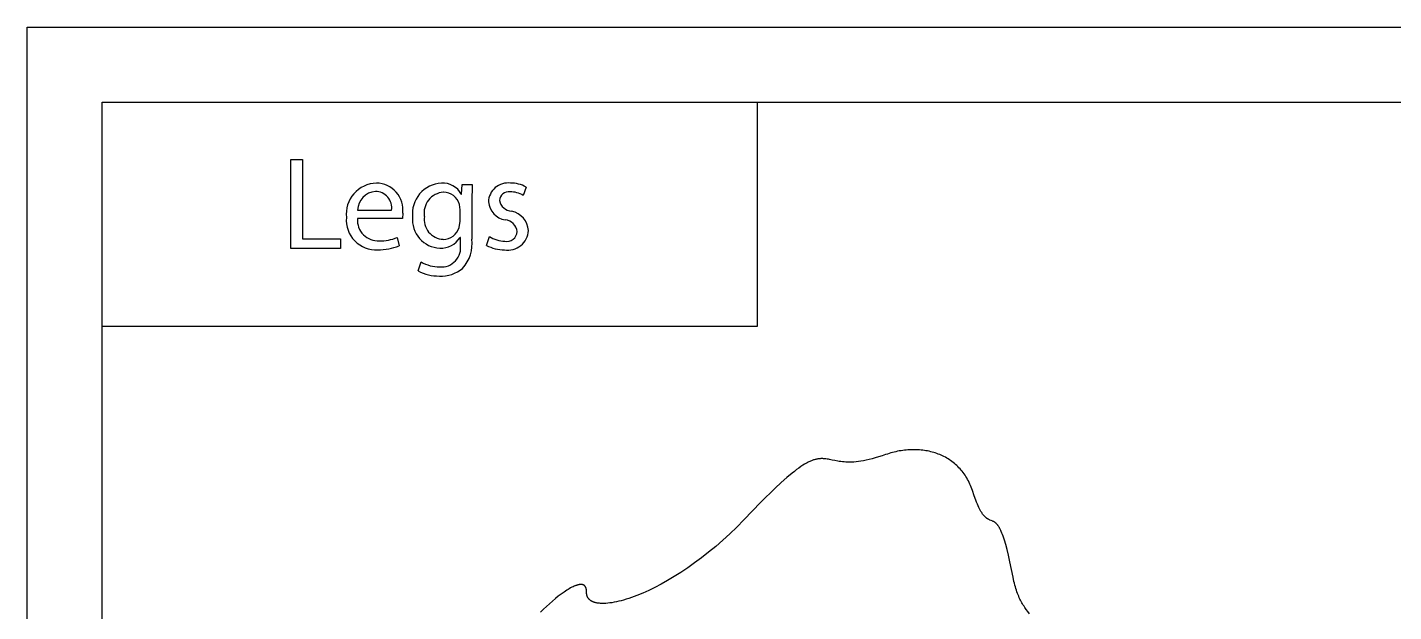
# Model space of a CAD drawing. Extents: x 2 to 317, y 2 to 152.
# Drawn here: x 1.8 to 74.8, y 120.5 to 151.7 of the extents above; entities that cross this region are included whole.
import ezdxf

# ---------------------------------------------------------------- set-up
doc = ezdxf.new("R2010")
doc.units = 0
doc.header["$MEASUREMENT"] = 0
doc.layers.add('DEFAULT', color=18, linetype='CONTINUOUS')

msp = doc.modelspace()

# ---------------------------------------------------------------- linework, layer by layer
at = {"layer": 'DEFAULT', "color": 6}
for p, q in [((25.036, 142.772), (25.065, 143.288)), ((25.065, 143.288), (25.608, 143.288)), ((25.608, 143.288), (25.58, 142.349)), ((28.487, 143.153), (28.331, 142.702)), ((25.022, 142.772), (25.036, 142.772)), ((19.484, 141.911), (21.297, 141.911)), ((21.897, 141.756), (21.876, 141.467)), ((24.966, 141.94), (24.931, 142.222)), ((24.966, 141.326), (24.966, 141.94)), ((25.58, 142.349), (25.58, 140.366)), ((21.876, 141.467), (19.477, 141.467)), ((24.917, 140.994), (24.966, 141.326)), ((21.594, 140.458), (21.7, 140.013)), ((24.973, 140.458), (24.959, 140.458)), ((24.973, 140.077), (24.973, 140.458)), ((26.37, 140.034), (26.525, 140.507)), ((22.715, 138.679), (22.87, 139.152))]:
    msp.add_line(p, q, dxfattribs=at)
for points in [[(316.836, 1.693), (1.836, 1.693), (1.836, 151.693), (316.836, 151.693)], [(40.836, 135.693), (5.836, 135.693), (5.836, 147.693), (40.836, 147.693)], [(145.836, 7.693), (5.836, 7.693), (5.836, 147.693), (145.836, 147.693)], [(15.92, 144.628), (16.534, 144.628), (16.534, 140.387), (18.567, 140.387), (18.567, 139.872), (15.92, 139.872)]]:
    msp.add_lwpolyline(points, close=True, dxfattribs=at)
at = {"layer": 'DEFAULT', "color": 1}
for points in [[(47.694, 128.848), (47.501, 128.781), (47.316, 128.722), (47.14, 128.669), (46.972, 128.623), (46.812, 128.583), (46.659, 128.549), (46.514, 128.52), (46.375, 128.497), (46.243, 128.478), (46.117, 128.464), (45.996, 128.454), (45.882, 128.448), (45.773, 128.445), (45.669, 128.446), (45.569, 128.45), (45.474, 128.456), (45.383, 128.464), (45.296, 128.474), (45.213, 128.486), (45.132, 128.499), (44.98, 128.527), (44.836, 128.557), (44.7, 128.585), (44.633, 128.598), (44.567, 128.609), (44.502, 128.619), (44.436, 128.626), (44.403, 128.629), (44.371, 128.631), (44.338, 128.633), (44.305, 128.634), (44.272, 128.634), (44.238, 128.634), (44.204, 128.632), (44.17, 128.63), (44.136, 128.627), (44.101, 128.623), (44.066, 128.617), (44.03, 128.611), (43.994, 128.604), (43.957, 128.596), (43.92, 128.586), (43.882, 128.575), (43.844, 128.563), (43.804, 128.55), (43.765, 128.536), (43.724, 128.52), (43.682, 128.502), (43.64, 128.484), (43.597, 128.463), (43.553, 128.442), (43.507, 128.418), (43.461, 128.393), (43.366, 128.339), (43.266, 128.277), (43.162, 128.208), (43.052, 128.131), (42.937, 128.047), (42.817, 127.954), (42.691, 127.853), (42.419, 127.624), (42.119, 127.357), (41.79, 127.049), (41.032, 126.301), (40.125, 125.359)], [(52.329, 126.926), (52.298, 127.017), (52.266, 127.106), (52.231, 127.193), (52.195, 127.278), (52.156, 127.361), (52.115, 127.443), (52.073, 127.522), (52.029, 127.599), (51.983, 127.675), (51.935, 127.748), (51.885, 127.82), (51.834, 127.89), (51.781, 127.958), (51.726, 128.024), (51.67, 128.088), (51.612, 128.15), (51.553, 128.21), (51.492, 128.268), (51.43, 128.324), (51.366, 128.378), (51.301, 128.431), (51.235, 128.481), (51.167, 128.53), (51.098, 128.576), (51.027, 128.621), (50.956, 128.664), (50.883, 128.705), (50.809, 128.744), (50.734, 128.78), (50.658, 128.815), (50.581, 128.849), (50.503, 128.88), (50.424, 128.909), (50.344, 128.936), (50.264, 128.961), (50.182, 128.985), (50.1, 129.006), (50.016, 129.026), (49.932, 129.043), (49.848, 129.059), (49.762, 129.072), (49.676, 129.084), (49.59, 129.094), (49.502, 129.102), (49.415, 129.108), (49.326, 129.111), (49.238, 129.113), (49.149, 129.113), (49.059, 129.111), (48.969, 129.108), (48.879, 129.102), (48.789, 129.094), (48.698, 129.084), (48.607, 129.072), (48.516, 129.059), (48.425, 129.043), (48.333, 129.026), (48.242, 129.006), (48.15, 128.985), (48.059, 128.961), (47.967, 128.936), (47.876, 128.908), (47.785, 128.879), (47.694, 128.848)], [(54.506, 122.293), (54.335, 123.124), (54.256, 123.473), (54.18, 123.78), (54.108, 124.05), (54.038, 124.284), (54.004, 124.389), (53.971, 124.485), (53.938, 124.575), (53.906, 124.657), (53.874, 124.732), (53.843, 124.801), (53.813, 124.864), (53.798, 124.893), (53.783, 124.921), (53.768, 124.948), (53.753, 124.973), (53.738, 124.997), (53.723, 125.019), (53.709, 125.041), (53.694, 125.061), (53.68, 125.08), (53.665, 125.098), (53.651, 125.115), (53.636, 125.132), (53.622, 125.147), (53.608, 125.161), (53.594, 125.175), (53.58, 125.188), (53.566, 125.199), (53.552, 125.211), (53.538, 125.221), (53.523, 125.231), (53.509, 125.241), (53.495, 125.249), (53.481, 125.258), (53.468, 125.266), (53.454, 125.273), (53.44, 125.28), (53.411, 125.293), (53.383, 125.306), (53.327, 125.329), (53.269, 125.352), (53.24, 125.365), (53.211, 125.378), (53.196, 125.386), (53.181, 125.393), (53.166, 125.402), (53.151, 125.41), (53.136, 125.42), (53.121, 125.429), (53.106, 125.44), (53.09, 125.451), (53.075, 125.463), (53.059, 125.475), (53.043, 125.488), (53.027, 125.503), (53.011, 125.518), (52.995, 125.533), (52.978, 125.55), (52.962, 125.568), (52.945, 125.587), (52.928, 125.607), (52.911, 125.628), (52.894, 125.651), (52.877, 125.674), (52.859, 125.699), (52.842, 125.725), (52.824, 125.753), (52.788, 125.812), (52.75, 125.877), (52.713, 125.948), (52.674, 126.026), (52.634, 126.11), (52.594, 126.202), (52.552, 126.302), (52.51, 126.41), (52.422, 126.65), (52.329, 126.926)], [(40.125, 125.359), (39.748, 124.978), (39.37, 124.615), (38.991, 124.269), (38.613, 123.941), (38.235, 123.629), (37.86, 123.335), (37.487, 123.058), (37.118, 122.797), (36.753, 122.554), (36.395, 122.328), (36.042, 122.118), (35.697, 121.925), (35.36, 121.749), (35.033, 121.59), (34.715, 121.447), (34.408, 121.32), (34.259, 121.263), (34.113, 121.21), (33.97, 121.161), (33.831, 121.117), (33.695, 121.076), (33.562, 121.039), (33.433, 121.007), (33.308, 120.978), (33.187, 120.954), (33.069, 120.933), (32.956, 120.917), (32.847, 120.905), (32.742, 120.896), (32.691, 120.894), (32.642, 120.892), (32.593, 120.891), (32.546, 120.892), (32.499, 120.893), (32.454, 120.895), (32.411, 120.899), (32.368, 120.903), (32.326, 120.908), (32.286, 120.915), (32.247, 120.922), (32.209, 120.93), (32.173, 120.94), (32.155, 120.945), (32.138, 120.95), (32.121, 120.955), (32.104, 120.961), (32.088, 120.967), (32.071, 120.973), (32.056, 120.98), (32.04, 120.987), (32.025, 120.994), (32.01, 121.001), (31.996, 121.008), (31.982, 121.016), (31.968, 121.024), (31.955, 121.032), (31.942, 121.041), (31.929, 121.05), (31.916, 121.059), (31.904, 121.068), (31.893, 121.077), (31.881, 121.087), (31.87, 121.097), (31.86, 121.107), (31.85, 121.118), (31.84, 121.128), (31.83, 121.139), (31.821, 121.15), (31.812, 121.162), (31.804, 121.173), (31.796, 121.185), (31.788, 121.197), (31.781, 121.21), (31.774, 121.222), (31.767, 121.235), (31.761, 121.248), (31.755, 121.262), (31.75, 121.275), (31.745, 121.289), (31.74, 121.303), (31.736, 121.318), (31.732, 121.332), (31.729, 121.347), (31.726, 121.362), (31.723, 121.377), (31.721, 121.393), (31.719, 121.409), (31.717, 121.425), (31.716, 121.441), (31.716, 121.458), (31.715, 121.474), (31.715, 121.491)], [(55.385, 120.342), (55.295, 120.454), (55.209, 120.567), (55.127, 120.683), (55.087, 120.742), (55.048, 120.803), (55.01, 120.864), (54.973, 120.927), (54.937, 120.992), (54.902, 121.059), (54.868, 121.128), (54.834, 121.199), (54.802, 121.273), (54.77, 121.349), (54.74, 121.428), (54.71, 121.51), (54.681, 121.595), (54.654, 121.683), (54.627, 121.775), (54.601, 121.871), (54.576, 121.97), (54.551, 122.073), (54.506, 122.293)], [(31.715, 121.491), (31.716, 121.524), (31.715, 121.554), (31.714, 121.569), (31.713, 121.584), (31.712, 121.598), (31.71, 121.612), (31.708, 121.625), (31.706, 121.638), (31.704, 121.651), (31.701, 121.664), (31.698, 121.676), (31.695, 121.688), (31.692, 121.699), (31.689, 121.71), (31.685, 121.721), (31.681, 121.732), (31.677, 121.742), (31.672, 121.752), (31.668, 121.761), (31.663, 121.77), (31.658, 121.779), (31.652, 121.788), (31.647, 121.796), (31.641, 121.804), (31.635, 121.812), (31.629, 121.819), (31.623, 121.826), (31.616, 121.833), (31.609, 121.839), (31.602, 121.845), (31.595, 121.851), (31.588, 121.856), (31.58, 121.861), (31.572, 121.866), (31.564, 121.871), (31.556, 121.875), (31.547, 121.879), (31.539, 121.883), (31.53, 121.886), (31.521, 121.89), (31.512, 121.892), (31.502, 121.895), (31.493, 121.897), (31.483, 121.899), (31.473, 121.901), (31.463, 121.903), (31.452, 121.904), (31.442, 121.905), (31.431, 121.905), (31.42, 121.906), (31.409, 121.906), (31.398, 121.906), (31.387, 121.905), (31.375, 121.905), (31.363, 121.904), (31.352, 121.902), (31.34, 121.901), (31.327, 121.899), (31.315, 121.897), (31.302, 121.895), (31.277, 121.89), (31.251, 121.884), (31.224, 121.877), (31.197, 121.869), (31.169, 121.86), (31.14, 121.85), (31.111, 121.839), (31.082, 121.827), (31.052, 121.814), (30.99, 121.786), (30.926, 121.755), (30.861, 121.72), (30.794, 121.682), (30.725, 121.641), (30.654, 121.598), (30.583, 121.551), (30.51, 121.501), (30.36, 121.395), (30.206, 121.278), (30.049, 121.153), (29.89, 121.02), (29.73, 120.88), (29.569, 120.734), (29.408, 120.582), (29.248, 120.426)]]:
    msp.add_lwpolyline(points, dxfattribs=at)
at = {"layer": 'DEFAULT', "color": 6}
for centre, radius, start, end in [((20.532, 141.708), 1.658, 91.59409, 186.37524), ((20.459, 141.918), 1.447, 353.56703, 88.94874), ((24.048, 141.728), 1.64, 93.19542, 186.17716), ((24.024, 142.232), 1.135, 28.4219, 93.3755), ((27.521, 142.319), 1.053, 83.12199, 177.62998), ((27.664, 141.664), 1.702, 61.08593, 90.56985), ((20.513, 141.894), 1.029, 94.23836, 179.03715), ((20.422, 142.037), 0.884, 351.86748, 89.07062), ((24.145, 141.768), 1.113, 94.27008, 189.3671), ((24.068, 141.984), 0.895, 15.443, 90.3641), ((27.559, 142.477), 1.096, 185.94697, 260.16273), ((27.559, 142.406), 0.499, 81.46561, 176.88957), ((27.758, 142.562), 0.708, 190.43503, 266.14346), ((27.633, 141.569), 1.331, 58.35258, 90.00903), ((27.514, 140.779), 1.094, 2.37515, 79.64302), ((20.464, 141.385), 1.587, 174.97899, 273.59522), ((20.567, 141.372), 1.094, 175.03928, 274.2575), ((23.939, 141.412), 1.527, 174.73659, 267.49936), ((24.103, 141.426), 1.068, 171.33257, 267.48068), ((24.051, 141.266), 0.908, 270.31349, 342.51926), ((27.308, 140.698), 0.702, 5.76539, 84.8426), ((20.718, 142.526), 2.246, 268.19579, 292.93253), ((23.925, 141.104), 1.219, 267.49766, 327.97342), ((23.633, 140.118), 1.963, 318.06992, 7.25893), ((27.387, 141.886), 1.626, 237.96981, 268.45053), ((27.518, 140.874), 1.089, 260.02177, 357.37501), ((27.456, 140.8), 0.551, 258.18028, 356.72088), ((20.635, 142.568), 2.768, 268.51749, 292.62085), ((23.959, 139.909), 1.029, 265.16771, 9.39381), ((27.293, 141.748), 1.946, 241.66787, 271.05403), ((23.85, 140.809), 1.926, 239.39581, 270.64092), ((23.944, 140.205), 1.81, 267.07014, 309.40866), ((23.796, 140.602), 2.205, 240.65833, 271.44504)]:
    msp.add_arc(centre, radius, start, end, dxfattribs=at)

doc.saveas('drawing.dxf')
